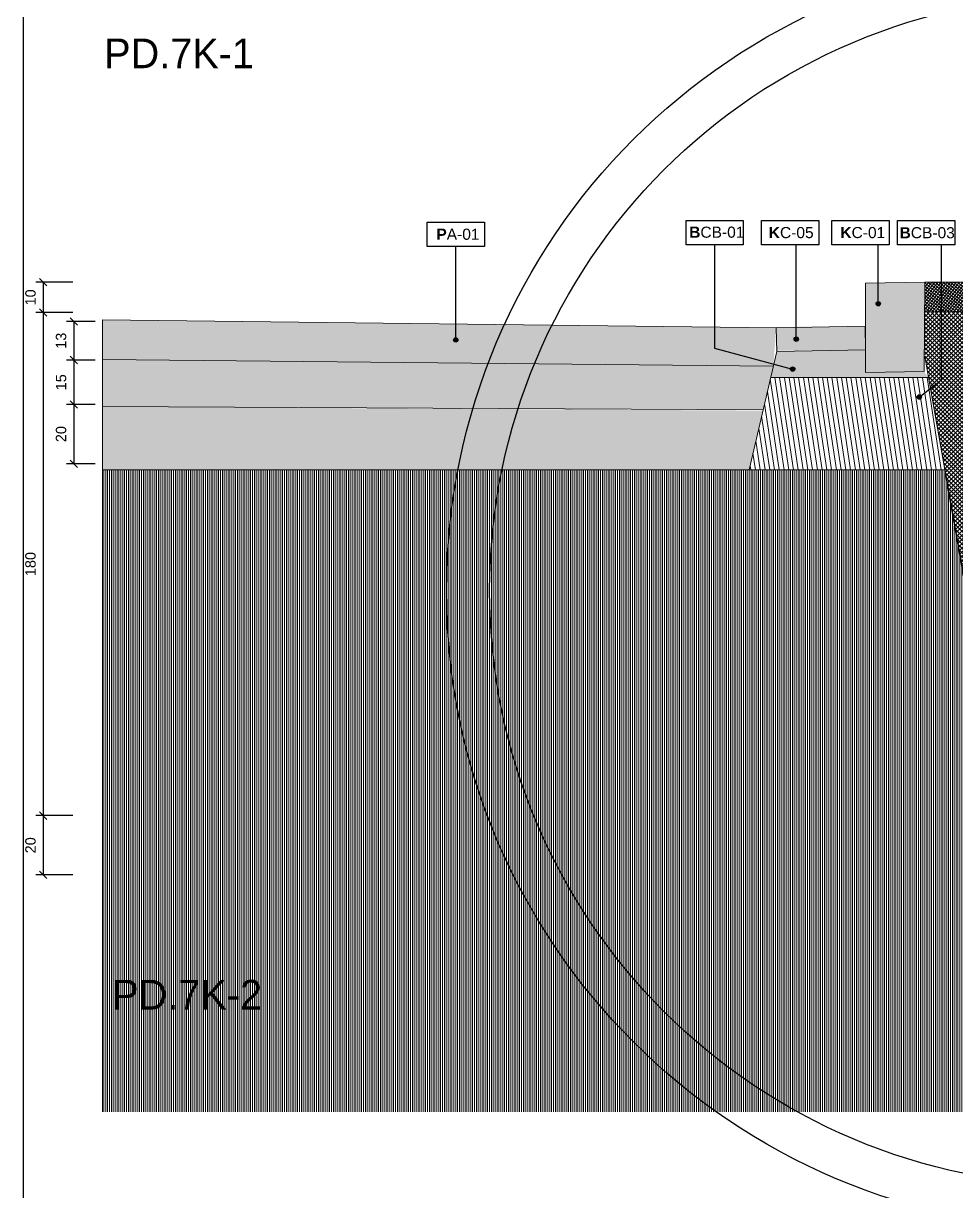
# Model space of a CAD drawing. Header units: metres. Extents: x -325 to 301, y -147 to 149.
# Drawn here: x 82.234 to 85.385, y 16.233 to 20.176 of the extents above; entities that cross this region are included whole.
import ezdxf

# ---------------------------------------------------------------- set-up
doc = ezdxf.new("R2010")
doc.units = ezdxf.units.M
doc.linetypes.add('ACAD_ISO03W100', pattern=[30, 12, -18])
doc.layers.get('Defpoints').update_dxf_attribs({"lineweight": 13})
doc.layers.add('-aux', color=50, linetype='Continuous', plot=False)
doc.layers.add('-AUX-QAD', color=5, linetype='Continuous', plot=False)
doc.layers.add('0-TX-1_25', color=7, linetype='Continuous', true_color=0x3f4f7f)
doc.layers.add('3-TR-paviment fort', color=7, linetype='Continuous', true_color=0xd1d1d1)
for name, color, linetype in [('02-L-Geotextile', 32, 'Continuous'), ('A-KEYPLAN_HATCH', 7, 'Continuous'), ('A_TEXT_2', 7, 'Continuous'), ('EIT_3 TR terra vegetal', 45, 'Continuous')]:
    doc.layers.add(name, color=color, linetype=linetype)
for name, color, linetype, lineweight in [('1-CM', 7, 'Continuous', 0), ('2-L-secció', 1, 'Continuous', 0), ('3-TR Formigó', 252, 'Continuous', 0), ('3-TR Seleccionat', 44, 'Continuous', 0), ('3-TR Tot-u', 37, 'Continuous', 0), ('3-TR-recebo', 252, 'Continuous', 0), ('3_TR_paviment gris', 252, 'Continuous', 5)]:
    doc.layers.add(name, color=color, linetype=linetype, lineweight=lineweight)
doc.layers.add('3-TR tot_u', color=7, linetype='Continuous', lineweight=5, true_color=0x787878)
doc.styles.get("Standard").update_dxf_attribs({"font": 'arial.ttf'})
doc.styles.add('x-llegenda materials$0$ENGRAVERS', font='TT0586M.TTF')
doc.dimstyles.new('ISO-25', dxfattribs={"dimtxt": 0.1, "dimasz": 0.1, "dimexe": 0.1, "dimexo": 0.1, "dimgap": 0.1, "dimtad": 1, "dimdec": 0, "dimlfac": 100, "dimzin": 9, "dimtxsty": 'Standard', "dimblk": 'OBLIQUE', "dimcen": 0.1, "dimadec": 0, "dimazin": 0, "dimtfac": 1, "dimtdec": 0, "dimtmove": 0, "dimatfit": 3, "dimldrblk": 'OBLIQUE', "dimfxl": 1, "dimarcsym": 0})

# ---------------------------------------------------------------- blocks, each defined once
blk = doc.blocks.new('hatch keyplan 2')
at = {"layer": 'A-KEYPLAN_HATCH'}
blk.add_lwpolyline([(0, 0.005476596624248486), (0.012874798693294, 0.005476596623793739), (0.012874798693294, -2.273736754432321e-13), (0, 0)], close=True, dxfattribs=at)
blk = doc.blocks.new('hatch keyplan')
at = {"layer": 'A-KEYPLAN_HATCH'}
blk.add_blockref('hatch keyplan 2', (1.430579833341536, 0.8521467901477053), dxfattribs=at)
blk = doc.blocks.new('B-CB03')
at = {"layer": 'A-KEYPLAN_HATCH'}
blk.add_blockref('hatch keyplan', (-1.430579833438594, -0.8521467901477053), dxfattribs=at)
at = {"layer": 'A_TEXT_2', "insert": (-0.0007977309449526127, 0.00398371515799123), "char_height": 0.0025, "attachment_point": 1}
blk.add_mtext_dynamic_manual_height_columns('\\pi0.00128;{\\fArial|b1|i0|c0|p34;B}CB-03', width=0.01456192034901793, gutter_width=0.015, heights=[0], dxfattribs=at)
blk = doc.blocks.new('K01A')
at = {"layer": 'A-KEYPLAN_HATCH'}
blk.add_blockref('hatch keyplan', (-1.429579833357655, -0.8521467901535917), dxfattribs=at)
at = {"layer": 'A_TEXT_2', "insert": (0.0002022690893991319, 0.004020148490549769), "char_height": 0.0025, "attachment_point": 1}
blk.add_mtext_dynamic_manual_height_columns('\\pi0.00269;{\\fArial|b1|i0|c0|p34;K}C-01', width=0.01456192034901793, gutter_width=0.015, heights=[0], dxfattribs=at)
blk = doc.blocks.new('K04')
at = {"layer": 'A-KEYPLAN_HATCH'}
blk.add_blockref('hatch keyplan', (-1.429579833261921, -0.8521467901527103), dxfattribs=at)
at = {"layer": 'A_TEXT_2', "insert": (0.0002022691850191993, 0.004020148491213238), "char_height": 0.0025, "attachment_point": 1}
blk.add_mtext_dynamic_manual_height_columns('\\pi0.00244;{\\fArial|b1|i0|c0|p34;K}C-05', width=0.01456192034901793, gutter_width=0.015, heights=[0], dxfattribs=at)
blk = doc.blocks.new('POINT')
at = {"layer": '0-TX-1_25'}
h = blk.add_hatch(dxfattribs=at)
h.set_pattern_fill('ANGLE', color=256)
h.set_pattern_definition([(0, (-83.74681484067048, -12.72584030761209), (0, 6.985), [5.08, -1.905]), (90, (-83.74681484067048, -12.72584030761209), (-6.985, 4.277078946022131e-16), [5.08, -1.905])])
edge = h.paths.add_edge_path()
edge.add_arc((0, 0), 0.0075, 0, 360)
h = blk.add_hatch(color=256, dxfattribs=at)
h.dxf.hatch_style = 1
edge = h.paths.add_edge_path()
edge.add_arc((0, 0), 0.0075, 0, 360)
blk.add_circle((0, 0), 0.0075, dxfattribs=at)
blk = doc.blocks.new('B-CB01')
at = {"layer": 'A-KEYPLAN_HATCH'}
blk.add_blockref('hatch keyplan', (-1.430579833341536, -0.8521467901477052), dxfattribs=at)
at = {"layer": 'A_TEXT_2', "insert": (-0.0007977308478921419, 0.004105509799023688), "char_height": 0.0025, "attachment_point": 1}
blk.add_mtext_dynamic_manual_height_columns('\\pi0.00152;{\\fArial|b1|i0|c0|p34;B}CB-01', width=0.01456192034901793, gutter_width=0.015, heights=[0], dxfattribs=at)
blk = doc.blocks.new('B-A01')
at = {"layer": 'A-KEYPLAN_HATCH'}
blk.add_blockref('hatch keyplan', (-1.430579833438594, -0.8521467901477053), dxfattribs=at)
at = {"layer": 'A_TEXT_2', "insert": (-0.0007977309449529457, 0.00398819016296148), "char_height": 0.0025, "attachment_point": 1}
blk.add_mtext_dynamic_manual_height_columns('\\pi0.00288;{\\fArial|b1|i0|c0|p34;P}A-01', width=0.01456192034901793, gutter_width=0.015, heights=[0], dxfattribs=at)
blk = doc.blocks.new('_Oblique')
at = {"color": 0, "lineweight": -2}
blk.add_line((-0.499999999995058, -0.4999999998130015), (0.500000000028669, 0.500000000163238), dxfattribs=at)
blk = doc.blocks.new('*D423')
at = {"layer": '0-TX-1_25', "color": 0, "lineweight": -2, "transparency": 16777216}
for p, q in [((82.40149345553718, 19.30197760387706), (82.27649713420931, 19.30197760387706)), ((82.30149713420931, 19.30197760387706), (82.30149713420931, 19.1999581611309)), ((82.40149345553716, 19.1999581611309), (82.27649713420931, 19.1999581611309))]:
    blk.add_line(p, q, dxfattribs=at)
at = {"layer": 'Defpoints', "color": 0, "transparency": 16777216}
for p in [(82.50147528621568, 19.30197760387706, -0.001726058312542398), (82.30149713420931, 19.1999581611309), (82.50147528614092, 19.1999581611309, -0.001726058312542398)]:
    blk.add_point(p, dxfattribs=at)
at = {"layer": '0-TX-1_25', "color": 0, "lineweight": -2, "transparency": 16777216, "xscale": 0.025, "yscale": 0.025, "zscale": 0.025}
for p, rotation in [((82.30149713420931, 19.30197760387706), 90), ((82.30149713420931, 19.1999581611309), 270)]:
    blk.add_blockref('_Oblique', p, dxfattribs=dict(at, rotation=rotation))
at = {"layer": '0-TX-1_25', "color": 0, "transparency": 16777216, "insert": (82.25862707963904, 19.25096788250395), "char_height": 0.035, "attachment_point": 5, "rotation": 90}
blk.add_mtext('10', dxfattribs=at)
blk = doc.blocks.new('*D424')
at = {"layer": '0-TX-1_25', "color": 0, "lineweight": -2, "transparency": 16777216}
for p, q in [((82.47643240827259, 19.16957569979345), (82.37970014129442, 19.16957569979345)), ((82.40470014129443, 19.16957569979345), (82.40470014129443, 19.03957491866652)), ((82.4764971390231, 19.03957491866652), (82.37970014129442, 19.03957491866652))]:
    blk.add_line(p, q, dxfattribs=at)
at = {"layer": 'Defpoints', "color": 0, "transparency": 16777216}
for p in [(82.50143240827259, 19.16957569979345), (82.40470014129443, 19.03957491866652), (82.5014971390231, 19.03957491866652)]:
    blk.add_point(p, dxfattribs=at)
at = {"layer": '0-TX-1_25', "color": 0, "lineweight": -2, "transparency": 16777216, "xscale": 0.025, "yscale": 0.025, "zscale": 0.025}
for p, rotation in [((82.40470014129443, 19.16957569979345), 90), ((82.40470014129443, 19.03957491866652), 270)]:
    blk.add_blockref('_Oblique', p, dxfattribs=dict(at, rotation=rotation))
at = {"layer": '0-TX-1_25', "color": 0, "transparency": 16777216, "insert": (82.36181814947996, 19.10457530922999), "char_height": 0.035, "attachment_point": 5, "rotation": 90}
blk.add_mtext('13', dxfattribs=at)
blk = doc.blocks.new('*D425')
at = {"layer": '0-TX-1_25', "color": 0, "lineweight": -2, "transparency": 16777216}
for p, q in [((82.47649713921828, 19.03957491866958), (82.37970014149063, 19.03957491866958)), ((82.40470014149064, 19.03957491866958), (82.40470014149064, 18.88957491918181)), ((82.47649713944108, 18.88957491918181), (82.37970014149063, 18.88957491918181))]:
    blk.add_line(p, q, dxfattribs=at)
at = {"layer": 'Defpoints', "color": 0, "transparency": 16777216}
for p in [(82.50149713921829, 19.03957491866958), (82.40470014149064, 18.88957491918181), (82.50149713944108, 18.88957491918181)]:
    blk.add_point(p, dxfattribs=at)
at = {"layer": '0-TX-1_25', "color": 0, "lineweight": -2, "transparency": 16777216, "xscale": 0.025, "yscale": 0.025, "zscale": 0.025}
for p, rotation in [((82.40470014149064, 19.03957491866958), 90), ((82.40470014149064, 18.88957491918181), 270)]:
    blk.add_blockref('_Oblique', p, dxfattribs=dict(at, rotation=rotation))
at = {"layer": '0-TX-1_25', "color": 0, "transparency": 16777216, "insert": (82.36183008692036, 18.96457491892567), "char_height": 0.035, "attachment_point": 5, "rotation": 90}
blk.add_mtext('15', dxfattribs=at)
blk = doc.blocks.new('*D426')
at = {"layer": '0-TX-1_25', "color": 0, "lineweight": -2, "transparency": 16777216}
for p, q in [((82.47649713944108, 18.88957491918181), (82.37970014743495, 18.88957491918181)), ((82.40470014743495, 18.88957491918181), (82.40470014743495, 18.68957491903931)), ((82.47649713861841, 18.68957491903931), (82.37970014743495, 18.68957491903931))]:
    blk.add_line(p, q, dxfattribs=at)
at = {"layer": 'Defpoints', "color": 0, "transparency": 16777216}
for p in [(82.50149713944108, 18.88957491918181), (82.40470014743495, 18.68957491903931), (82.50149713861842, 18.68957491903931)]:
    blk.add_point(p, dxfattribs=at)
at = {"layer": '0-TX-1_25', "color": 0, "lineweight": -2, "transparency": 16777216, "xscale": 0.025, "yscale": 0.025, "zscale": 0.025}
for p, rotation in [((82.40470014743495, 18.88957491918181), 90), ((82.40470014743495, 18.68957491903931), 270)]:
    blk.add_blockref('_Oblique', p, dxfattribs=dict(at, rotation=rotation))
at = {"layer": '0-TX-1_25', "color": 0, "transparency": 16777216, "insert": (82.36183009286468, 18.78957491911053), "char_height": 0.035, "attachment_point": 5, "rotation": 90}
blk.add_mtext('20', dxfattribs=at)
blk = doc.blocks.new('*D422')
at = {"layer": '0-TX-1_25', "color": 0, "lineweight": -2, "transparency": 16777216}
for p, q in [((82.40149345554158, 19.19995816113053), (82.27649713421371, 19.19995816113053)), ((82.30149713421372, 19.19995816113053), (82.30149713421372, 17.50197644438407)), ((82.40149345554158, 17.50197644438407), (82.27649713421371, 17.50197644438407))]:
    blk.add_line(p, q, dxfattribs=at)
at = {"layer": 'Defpoints', "color": 0, "transparency": 16777216}
for p in [(82.50147528621568, 19.19995816113053, -0.001726058312542398), (82.30149713421372, 17.50197644438407), (82.50147528621568, 17.50197644438407, -0.001726058312542398)]:
    blk.add_point(p, dxfattribs=at)
at = {"layer": '0-TX-1_25', "color": 0, "lineweight": -2, "transparency": 16777216, "xscale": 0.025, "yscale": 0.025, "zscale": 0.025}
for p, rotation in [((82.30149713421372, 19.19995816113053), 90), ((82.30149713421372, 17.50197644438407), 270)]:
    blk.add_blockref('_Oblique', p, dxfattribs=dict(at, rotation=rotation))
at = {"layer": '0-TX-1_25', "color": 0, "transparency": 16777216, "insert": (82.25862707964345, 18.35096730275727), "char_height": 0.035, "attachment_point": 5, "rotation": 90}
blk.add_mtext('180', dxfattribs=at)
blk = doc.blocks.new('*D427')
at = {"layer": '0-TX-1_25', "color": 0, "lineweight": -2, "transparency": 16777216}
for p, q in [((82.40149345554161, 17.50197644438407), (82.27649713421374, 17.50197644438407)), ((82.30149713421375, 17.50197644438407), (82.30149713421375, 17.30193137326608)), ((82.40149345614722, 17.30193137326608), (82.27649713421374, 17.30193137326608))]:
    blk.add_line(p, q, dxfattribs=at)
at = {"layer": 'Defpoints', "color": 0, "transparency": 16777216}
for p in [(82.50147528621568, 17.50197644438407, -0.001726058312542398), (82.30149713421375, 17.30193137326608), (82.50149380816504, 17.30193137326608, -0.001726058312542431)]:
    blk.add_point(p, dxfattribs=at)
at = {"layer": '0-TX-1_25', "color": 0, "lineweight": -2, "transparency": 16777216, "xscale": 0.025, "yscale": 0.025, "zscale": 0.025}
for p, rotation in [((82.30149713421375, 17.50197644438407), 90), ((82.30149713421375, 17.30193137326608), 270)]:
    blk.add_blockref('_Oblique', p, dxfattribs=dict(at, rotation=rotation))
at = {"layer": '0-TX-1_25', "color": 0, "transparency": 16777216, "insert": (82.25862707964347, 17.40195390882505), "char_height": 0.035, "attachment_point": 5, "rotation": 90}
blk.add_mtext('20', dxfattribs=at)

msp = doc.modelspace()

# ---------------------------------------------------------------- hatches: boundary and pattern name
at = {"layer": '3-TR Formigó'}
h = msp.add_hatch(dxfattribs=at)
h.set_pattern_fill('ANSI31', color=256, scale=0.004999999999999999, angle=-126.3922103813457, style=0)
h.set_pattern_definition([(278.6077896186543, (1.108532169024457, -36.41675857780129), (0.01569618466527942, 0.002376007565949005), [])])
h.paths.add_polyline_path([(85.34473996230001, 18.66947755889902), (84.68403629689281, 18.66947756511038), (84.75688699724385, 18.98051993707102), (85.28997416079937, 18.98015108255786)])
at = {"layer": '3-TR Seleccionat'}
h = msp.add_hatch(dxfattribs=at)
h.set_pattern_fill('ANSI31', color=256, scale=0.002, angle=45, style=0)
h.set_pattern_definition([(90, (84.27153512844663, 25.5551044617041), (-0.00635, 1.301042606982605e-18), [])])
h.paths.add_polyline_path([(86.4200071261027, 17.30197671183979), (86.68795398394359, 18.8219762770773), (89.50147528614072, 18.82197630325436), (89.50147528629059, 16.50197764342395), (86.20389470744124, 16.50197756433015), (86.20389466255787, 17.3019765841808)])
h.paths.add_polyline_path([(85.34308296587447, 18.66947755891459), (85.58580425641992, 17.30197646094268), (86.20389468499951, 17.30197665227664), (86.20389468499951, 16.50197760387705), (82.50431684022209, 16.50197760387705), (82.50144848527754, 18.66947758562916), (84.68403629689281, 18.66947756511038), (84.77904070714143, 18.66947756421723), (85.16526279348899, 18.66947756058631), (85.29676320135063, 18.66947755935005), (85.16526279348899, 18.66947756058631), (85.29676320135063, 18.66947755935005)])
at = {"layer": '3-TR Tot-u'}
h = msp.add_hatch(dxfattribs=at)
h.set_pattern_fill('EARTH', color=256, scale=0.005, angle=279, style=0)
h.set_pattern_definition([(279, (0.9004146188607223, -2.281017717129828), (0.03632589907892295, -0.0263923105488683), [0.03175, -0.03175]), (279, (0.9121742831659332, -2.279155169280442), (0.03632589907892295, -0.0263923105488683), [0.03175, -0.03175]), (279, (0.923933947471144, -2.277292621431057), (0.03632589907892295, -0.0263923105488683), [0.03175, -0.03175]), (8.999999999999968, (0.9284746848560094, -2.280591660249666), (0.0263923105488683, 0.03632589907892295), [0.03174999999999994, -0.03174999999999994]), (8.999999999999968, (0.9303372327053946, -2.292351324554877), (0.0263923105488683, 0.03632589907892295), [0.03174999999999994, -0.03174999999999994]), (8.999999999999968, (0.9321997805547799, -2.304110988860088), (0.0263923105488683, 0.03632589907892295), [0.03174999999999994, -0.03174999999999994])])
h.paths.add_polyline_path([(82.5014786525644, 18.88226851221852), (82.50148099158177, 18.66945861426377), (84.68403629689281, 18.66947756511038), (84.7314101386468, 18.87174428371491), (84.73070455996445, 18.86873175444744)])
at = {"layer": '3-TR tot_u'}
h = msp.add_hatch(dxfattribs=at)
h.set_pattern_fill('AR-CONC', color=256, scale=9e-05, angle=90.26641431039367)
h.set_pattern_definition([(140.2664143103937, (1.650000000000006, 1.65426386376123), (0.001358261347982061, 0.01640311316296629), [0.0017145, -0.0188595]), (85.26641431039367, (1.650000000000006, 1.65426386376123), (-0.01718018148039424, -0.003251827319955159), [0.0013716, -0.0150876525753]), (190.7178590103937, (1.650113188139533, 1.655630785469203), (-0.01582191943130427, 0.01315128580300938), [0.001457100792, -0.016028122014]), (136.4506143103937, (1.645428049424846, 1.654242604920731), (0.003670327151181657, 0.02441444385953116), [0.00257175, -0.02828925]), (186.9019719203937, (1.64573390756971, 1.656277140090917), (-0.02236745963156911, 0.02126259792724011), [0.0021856520826, -0.0240422047344]), (81.45056548039366, (1.645428049424846, 1.654242604920731), (-0.02236745963047776, 0.02126259792845786), [0.0020573970363, -0.0226313758728]), (111.2664143103937, (1.646560407648386, 1.656533894918435), (0.009140320580882877, 0.01368794375791834), [0.0017145, -0.0188595]), (56.2664143103937, (1.646560407648386, 1.656533894918435), (-0.01660260073058194, 0.005485043237329697), [0.0013716, -0.0150876]), (161.7178593103937, (1.647322101034726, 1.657674556897764), (-0.007462280235117282, 0.01917298696442482), [0.001457100791999999, -0.01602809438399999]), (127.7664143103937, (1.650000000000006, 1.65426386376123), (-0.007611163754578943, 0.0002425866008496274), [0, -0.01490472, 0, -0.0153162, 0, -0.01514475]), (97.76641431039367, (1.650000000000006, 1.65426386376123), (-0.009044117031634472, 0.005971780936707849), [0, -0.00873252, 0, -0.01456182, 0, -0.005772150000000001]), (57.76641431039366, (1.650023703607163, 1.649166138869927), (0.0004588392826058817, 0.01220541901602734), [0, -0.005715, 0, -0.0178308, 0, -0.0236601]), (47.76641431039366, (1.650034333027412, 1.646880163582347), (-0.002350348719380294, 0.0133208416991804), [0, -0.0074295, 0, -0.01184148, 0, -0.0168021])])
h.paths.add_polyline_path([(84.75688699724385, 18.98051993707102), (84.77737282303607, 19.0679859437845), (85.07731282303035, 19.07398488020254), (85.07731284890392, 18.99797622239722), (85.27503431958442, 19.00051669643187), (85.28997416079937, 18.98015108255786)])
h = msp.add_hatch(dxfattribs=at)
h.set_pattern_fill('AR-CONC', color=256, scale=0.0002, angle=90.26641431039367)
h.set_pattern_definition([(140.2664143103937, (1.350000000000009, 1.65426386376123), (0.003018358551071247, 0.03645136258436954), [0.00381, -0.04191]), (85.26641431039367, (1.350000000000009, 1.65426386376123), (-0.03817818106754276, -0.007226282933233686), [0.003048, -0.033528116834]), (190.7178590103937, (1.350251529198959, 1.657301467556725), (-0.03515982095845395, 0.02922507956224307), [0.00323800176, -0.03561804892000001]), (136.4506143103937, (1.339840109832988, 1.654216621893454), (0.00815628255818146, 0.05425431968784703), [0.005715, -0.062865]), (186.9019719203937, (1.340519794599351, 1.658737811160535), (-0.04970546584793135, 0.04725021761608914), [0.004857004628, -0.053427121632]), (81.45056548039366, (1.339840109832988, 1.654216621893454), (-0.04970546584550613, 0.04725021761879526), [0.004571993414, -0.050291946384]), (111.2664143103937, (1.342356461440855, 1.659308377443908), (0.02031182351307306, 0.03041765279537408), [0.00381, -0.04191]), (56.2664143103937, (1.342356461440855, 1.659308377443908), (-0.03689466829018208, 0.01218898497184377), [0.003048, -0.033528]), (161.7178593103937, (1.344049113410498, 1.661843181842418), (-0.01658284496692729, 0.04260663769872181), [0.003238001759999999, -0.03561798751999997]), (127.7664143103937, (1.350000000000009, 1.65426386376123), (-0.01691369723239765, 0.0005390813352213942), [0, -0.0331216, 0, -0.034036, 0, -0.033655]), (97.76641431039367, (1.350000000000009, 1.65426386376123), (-0.02009803784807661, 0.01327062430379522), [0, -0.0194056, 0, -0.0323596, 0, -0.012827]), (57.76641431039366, (1.350052674682579, 1.642935586225001), (0.001019642850235293, 0.02712315336894964), [0, -0.0127, 0, -0.039624, 0, -0.052578]), (47.76641431039366, (1.350076295616467, 1.637855641141491), (-0.005222997154178432, 0.02960187044262312), [0, -0.01651, 0, -0.0263144, 0, -0.037338])])
h.paths.add_polyline_path([(82.50099535809896, 19.04158720296874), (82.5014786525644, 18.88226851221852), (84.7314101386468, 18.87174428371491), (84.7658202398245, 19.01866118963546)])
at = {"layer": '3-TR-paviment fort'}
msp.add_hatch(color=256, dxfattribs=at).paths.add_polyline_path([(85.07731274644269, 19.29897622118386), (85.0748269992296, 18.9989666983343), (85.27485670324015, 19.0009858401177), (85.27733253172701, 19.2999954133723)])
at = {"layer": '3-TR-recebo'}
h = msp.add_hatch(dxfattribs=at)
h.set_pattern_fill('_USER', color=256, scale=0.007999999999999995, angle=230.5314970636029, style=0, double=1, pattern_type=0)
h.set_pattern_definition([(230.5314970636029, (-203.4898111369926, 55.49258437748279), (0.006175793091558674, -0.005085231527694297), []), (320.5314970636029, (-203.4898111369926, 55.49258437748279), (0.005085231527694297, 0.006175793091558674), [])])
h.paths.add_polyline_path([(86.20389380977385, 19.20197661033884), (86.20389376489041, 19.30197675123874), (85.27731262816432, 19.30197631605476), (85.27731262816432, 19.20197631605475)])
at = {"layer": '3_TR_paviment gris'}
h = msp.add_hatch(dxfattribs=at)
h.set_pattern_fill('DOTS', color=256, scale=0.005, angle=358, style=0)
h.set_pattern_definition([(358, (0.9004146188607223, -2.281017717129828), (0.004243347099808137, 0.007794157311926024), [0, -0.0079375])])
h.paths.add_polyline_path([(84.77577310664236, 19.14796994764247), (82.50147528621565, 19.17526152165587), (82.50147690152843, 19.0415823284766), (84.7658202398245, 19.01866118963546)])
msp.add_hatch(color=256, dxfattribs=at).paths.add_polyline_path([(85.07508457276597, 19.07399591399887), (84.77509985547093, 19.07096781248654), (84.77429236179816, 19.1509637368806), (85.07427707903494, 19.15399183839349)])
at = {"layer": 'EIT_3 TR terra vegetal'}
h = msp.add_hatch(dxfattribs=at)
h.set_pattern_fill('_USER', color=256, scale=0.01, angle=45.00000000000005, style=0, double=1, pattern_type=0)
h.set_pattern_definition([(45.00000000000005, (-203.5360744011398, 50.11166128061475), (-0.007071067811865481, 0.007071067811865469), []), (135.0000000000001, (-203.5360744011398, 50.11166128061475), (-0.00707106781186547, -0.007071067811865481), [])])
h.paths.add_polyline_path([(86.20389457279106, 17.50197675123892), (86.20389380992727, 19.20163478097876), (85.27731267590126, 19.20033622990356), (85.27731274558091, 19.05197631605478), (85.5505480837526, 17.50197644438406)])

# ---------------------------------------------------------------- linework, layer by layer
at = {"layer": '-aux'}
msp.add_lwpolyline([(82.23447743480324, 3.456691224966903), (82.23447743480324, 133.4566912249669)], dxfattribs=at)
at = {"layer": '-AUX-QAD'}
for radius in [2.153911642626235, 2.00815637613126]:
    msp.add_circle((85.8165232797278, 18.2613647247338), radius, dxfattribs=at)
at = {"layer": '0-TX-1_25'}
for points in [[(83.69389716778383, 19.10747852949874), (83.69389716778383, 19.42315696454796)], [(84.56765635787815, 19.42821612218305), (84.56765635787815, 19.08008095108255), (84.83104290285999, 19.0091546950157)], [(84.84319857107003, 19.10989095682874), (84.84319857107003, 19.42821612218216)], [(85.11995350410426, 19.22956370498196), (85.11995350410426, 19.42821612218216)], [(85.25844498827203, 18.91482433287496), (85.33394699105432, 18.9724038131281), (85.33394699105432, 19.42906805548779)]]:
    msp.add_lwpolyline(points, dxfattribs=at)
at = {"layer": '02-L-Geotextile', "linetype": 'ACAD_ISO03W100', "ltscale": 0.002, "const_width": 0.005, "elevation": -6.482014612579071e-08}
msp.add_lwpolyline([(85.34473996230001, 18.66947755889902), (85.55054808629345, 17.50197644438406)], dxfattribs=at)
at = {"layer": '1-CM'}
msp.add_line((84.77577310667004, 19.14796994757319, -0.001726123869188852), (82.5014754322455, 19.17526151990351, -0.001726123869188852), dxfattribs=at)
at = {"layer": '1-CM', "extrusion": (-4.114647507142836e-09, -2.156790135668675e-15, 1), "elevation": -6.55566464534473e-08, "flags": 128}
msp.add_lwpolyline([(85.07731274644269, 19.29897622118386), (85.07731284890392, 18.99797622239722), (85.27503431958442, 19.00051669643187), (85.27731262816432, 19.30197631605476)], close=True, dxfattribs=at)
at = {"layer": '1-CM'}
for points, elevation in [([(85.27731262816432, 19.30197631605476), (86.20389376489041, 19.30197675123874)], -6.55566464534473e-08), ([(85.27731267513096, 19.20197631605476), (86.20389380977379, 19.20197675123875)], -6.55566464534473e-08), ([(84.7658202398245, 19.01866118963546), (82.50143615305801, 19.04158274095881)], -0.001726123869188852), ([(85.28997416079937, 18.98015108255786), (84.75688699724385, 18.98051993707102)], -6.55566464534473e-08), ([(84.7314101386468, 18.87174428371491), (82.50144143300602, 18.88226868787734)], -0.001726123869188852), ([(84.7314101386468, 18.87174428371491), (82.50144143300602, 18.88226868787734)], -0.001726123869188852), ([(85.30956521003631, 18.86901566352195), (85.58580425641992, 17.30197646094268)], -6.55566464534473e-08), ([(85.34473996230001, 18.66947755889902), (82.50144848527754, 18.66947758562916)], -0.001726123869188852)]:
    msp.add_lwpolyline(points, dxfattribs=dict(at, elevation=elevation))
at = {"layer": '1-CM', "extrusion": (-4.114647507142836e-09, -2.156790135668675e-15, 1), "elevation": -6.638615767856418e-08}
msp.add_lwpolyline([(85.07731283831833, 19.07398488050831), (84.77737282303607, 19.0679859437845), (84.77577310664236, 19.14796994764247), (85.07571312186641, 19.15396888436628)], close=True, dxfattribs=at)
at = {"layer": '1-CM', "extrusion": (-4.114647507142836e-09, -2.156790135668675e-15, 1), "elevation": -6.555664650939214e-08}
msp.add_lwpolyline([(84.77737282303607, 19.0679859437845), (84.68403629689281, 18.66947756511038), (85.34473996230001, 18.66947755889902), (85.27731274558091, 19.05197631605478)], dxfattribs=at)
at = {"layer": '2-L-secció'}
msp.add_line((82.5014754322455, 19.17526151990351, -0.001604964321924621), (82.50149712083997, 16.50286162596956, -0.001604964321924622), dxfattribs=at)

# ---------------------------------------------------------------- block references
at = {"color": 244, "true_color": 0x991b1e, "xscale": 14.99999999999007, "yscale": 14.99999999999007, "zscale": 14.99999999999007}
msp.add_blockref('B-A01', (83.59733617904006, 19.42315696454966), dxfattribs=at)
at = {"layer": '0-TX-1_25'}
for name, p, xscale, yscale, zscale in [('B-CB01', (84.47109536767844, 19.42821612218639), 15, 15, 15), ('K04', (84.71064824886118, 19.42807692187464), 15.02541731943488, 15.02541731943488, 15.02541731943488), ('K01A', (84.94877643388158, 19.4282161222867), 15.00000000000331, 15.00000000000331, 15.00000000000331), ('B-CB03', (85.18489474757496, 19.42821612219158), 15, 15, 15)]:
    msp.add_blockref(name, p, dxfattribs=dict(at, xscale=xscale, yscale=yscale, zscale=zscale))
for p in [(85.11995350410426, 19.22956370498196), (83.69389716778383, 19.10747852949874), (84.84319857107003, 19.10989095682874), (84.83104290285999, 19.0091546950157), (85.25844498827203, 18.91482433287496)]:
    msp.add_blockref('POINT', p, dxfattribs=at)

# ---------------------------------------------------------------- texts
at = {"layer": '-aux', "char_height": 0.1, "width": 19.21009939306024, "attachment_point": 1, "style": 'x-llegenda materials$0$ENGRAVERS'}
for s, insert in [('PD.7K-1', (82.50730088961456, 20.12450516533139)), ('PD.7K-2', (82.5345704805843, 16.94759582879874, -0.001726123869188634))]:
    msp.add_mtext(s, dxfattribs=dict(at, insert=insert))

# ---------------------------------------------------------------- dimensions: what is measured, and where the dimension line sits
at = {"layer": '0-TX-1_25'}
for base, p1, p2, picture, middle in [((82.30149713420931, 19.1999581611309, 0.0001210939906177767), (82.50147528621565, 19.30197760387705, -0.001604964321924621), (82.50147528614089, 19.19995816113089, -0.001604964321924621), '*D423', (82.25862707963904, 19.25096788250395, 0.0001210939906177767)), ((82.40470014149064, 18.88957491918181, -0.001604964321924622), (82.50149713921826, 19.03957491866958, -0.001604964321924622), (82.50149713944106, 18.8895749191818, -0.001604964321924622), '*D425', (82.36183008692036, 18.96457491892567, -0.001604964321924622)), ((82.40470014743495, 18.68957491903931, -0.001604964321924622), (82.50149713944106, 18.8895749191818, -0.001604964321924622), (82.50149713861839, 18.6895749190393, -0.001604964321924622), '*D426', (82.36183009286468, 18.78957491911053, -0.001604964321924622)), ((82.30149713421375, 17.30193137326608, 0.0001210939906177767), (82.50147528621565, 17.50197644438406, -0.001604964321924621), (82.50149380816501, 17.30193137326608, -0.001604964321924654), '*D427', (82.25862707964347, 17.40195390882505, 0.0001210939906177767))]:
    dim = msp.add_linear_dim(base=base, p1=p1, p2=p2, angle=90, dimstyle='ISO-25', override={"dimtxt": 0.035, "dimasz": 0.025, "dimexe": 0.025, "dimexo": 0.025, "dimgap": 0.025, "dimblk1": 'Oblique', "dimblk2": 'Oblique', "dimsah": 1, "dimfxl": 0.1, "dimfxlon": 1, "dimarcsym": 1}, dxfattribs=at)
    dim.commit()
    dim.dimension.update_dxf_attribs({"geometry": picture, "text_midpoint": middle})
dim = msp.add_linear_dim(base=(82.30149713421372, 17.50197644438407, 0.0001210939906177767), p1=(82.50147528621565, 19.19995816113052, -0.001604964321924621), p2=(82.50147528621565, 17.50197644438406, -0.001604964321924621), angle=90, text='180', dimstyle='ISO-25', override={"dimtxt": 0.035, "dimasz": 0.025, "dimexe": 0.025, "dimexo": 0.025, "dimgap": 0.025, "dimblk1": 'Oblique', "dimblk2": 'Oblique', "dimsah": 1, "dimfxl": 0.1, "dimfxlon": 1, "dimarcsym": 1}, dxfattribs=at)
dim.commit()
dim.dimension.update_dxf_attribs({"geometry": '*D422', "text_midpoint": (82.25862707964345, 18.35096730275727, 0.0001210939906177767)})
dim = msp.add_linear_dim(base=(82.40470014129443, 19.03957491866652, -0.001604964321924622), p1=(82.50143240827256, 19.16957569979344, -0.001604964321924622), p2=(82.50149713902307, 19.03957491866652, -0.001604964321924622), angle=90, dimstyle='ISO-25', override={"dimtxt": 0.035, "dimasz": 0.025, "dimexe": 0.025, "dimexo": 0.025, "dimgap": 0.025, "dimblk1": 'Oblique', "dimblk2": 'Oblique', "dimsah": 1, "dimfxl": 0.1, "dimfxlon": 1, "dimarcsym": 1}, dxfattribs=at)
dim.commit()
dim.dimension.update_dxf_attribs({"geometry": '*D424', "text_midpoint": (82.40470014129441, 19.10457530922999, -0.001604964321924622), "dimtype": 160})

doc.saveas('drawing.dxf')
